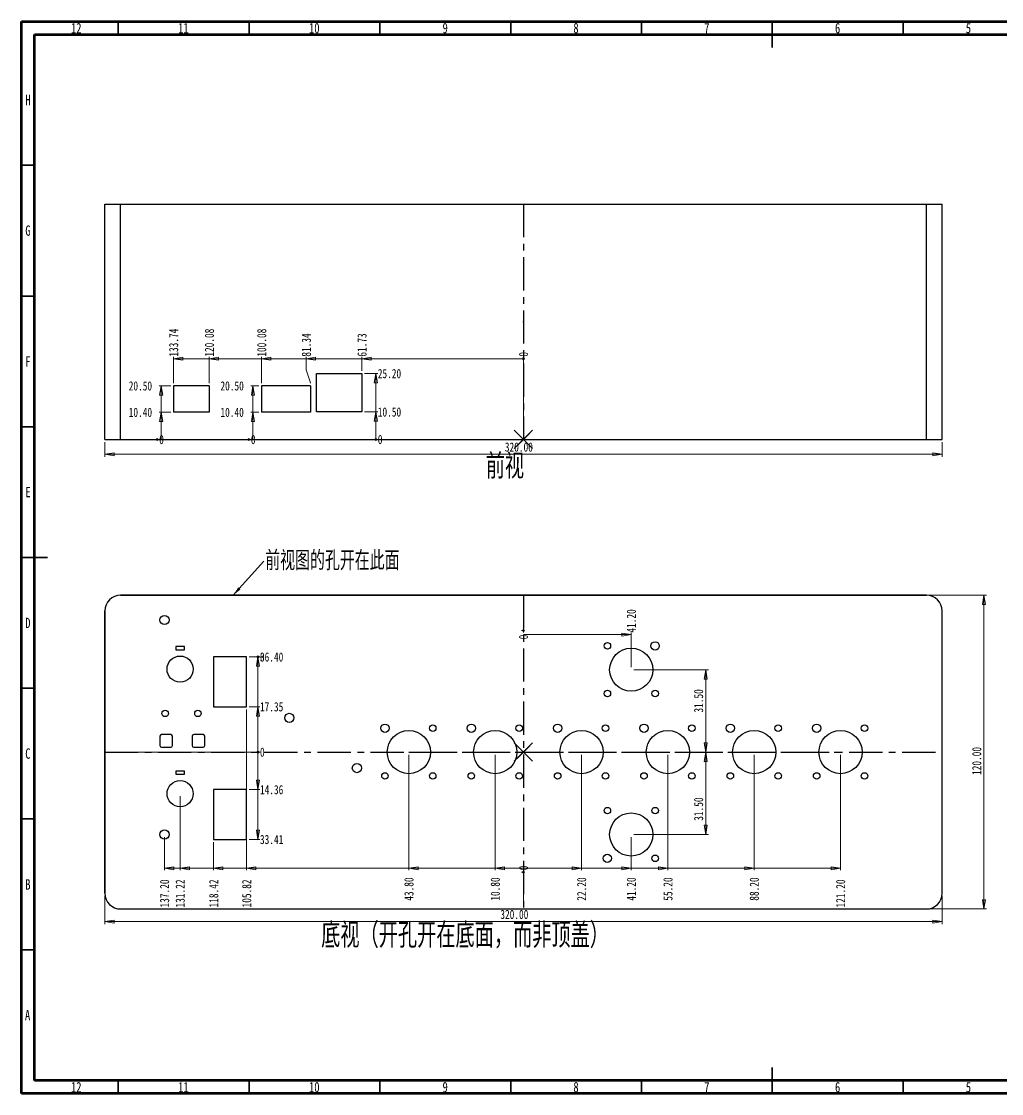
# Model space of a CAD drawing. Header units: millimetres. Extents: x 15 to 589, y 5 to 415.
# Drawn here: x 15 to 389.6, y 5 to 415 of the extents above; entities that cross this region are included whole.
import ezdxf

# ---------------------------------------------------------------- set-up
doc = ezdxf.new("R2010")
doc.units = ezdxf.units.MM
doc.header["$PDSIZE"] = -1
doc.linetypes.add('CENTERX2', pattern=[20.32, 12.7, -2.54, 2.54, -2.54])
doc.styles.add('SLDTEXTSTYLE0', font='TXT', dxfattribs={"width": 0.75})
doc.styles.add('SLDTEXTSTYLE3', font='TXT', dxfattribs={"width": 0.7, "bigfont": 'bigfont'})
doc.dimstyles.new('SLDDIMSTYLE0', dxfattribs={"dimtxt": 3.5, "dimasz": 0.254, "dimexe": 0, "dimexo": 0.0625, "dimgap": 0.875, "dimtad": 0, "dimtih": 1, "dimtoh": 1, "dimdec": 0, "dimrnd": 1e-09, "dimdsep": 46, "dimtxsty": 'SLDTEXTSTYLE0', "dimblk1": 'ORIGIN', "dimblk2": 'ORIGIN', "dimsah": 1, "dimcen": 0.09, "dimadec": 0, "dimazin": 2, "dimtfac": 1, "dimtdec": 0, "dimtofl": 0, "dimtmove": 0, "dimatfit": 3, "dimldrblk": 'ORIGIN', "dimfxl": 0, "dimfrac": 2, "dimtolj": 1, "dimtzin": 12, "dimarcsym": 0})
doc.dimstyles.new('SLDDIMSTYLE1', dxfattribs={"dimtxt": 3.5, "dimasz": 3.556, "dimexe": 0, "dimexo": 0.0625, "dimgap": 0.875, "dimtad": 0, "dimtih": 1, "dimtoh": 1, "dimrnd": 1e-09, "dimzin": 12, "dimdsep": 46, "dimtxsty": 'SLDTEXTSTYLE0', "dimblk1": 'CLOSED', "dimblk2": 'CLOSED', "dimsah": 1, "dimcen": 0.09, "dimadec": 0, "dimazin": 3, "dimtfac": 1, "dimtofl": 0, "dimtmove": 0, "dimatfit": 3, "dimldrblk": 'CLOSED', "dimfxl": 0, "dimfrac": 2, "dimtolj": 1, "dimtzin": 12, "dimarcsym": 0})
doc.dimstyles.new('SLDDIMSTYLE2', dxfattribs={"dimtxt": 3.5, "dimasz": 3.556, "dimexe": 0, "dimexo": 0.0625, "dimgap": 0.875, "dimtad": 0, "dimtih": 1, "dimtoh": 1, "dimrnd": 1e-09, "dimzin": 4, "dimdsep": 46, "dimtxsty": 'SLDTEXTSTYLE0', "dimblk1": 'CLOSED', "dimblk2": 'CLOSED', "dimsah": 1, "dimcen": 0.09, "dimadec": 0, "dimazin": 1, "dimtfac": 1, "dimtofl": 0, "dimtmove": 0, "dimatfit": 3, "dimldrblk": 'CLOSED', "dimfxl": 0, "dimfrac": 2, "dimtolj": 1, "dimtzin": 12, "dimarcsym": 0})
doc.dimstyles.new('SLDDIMSTYLE3', dxfattribs={"dimtxt": 3.5, "dimasz": 3.556, "dimexe": 0, "dimexo": 0.0625, "dimgap": 0.875, "dimtad": 1, "dimrnd": 1e-09, "dimzin": 4, "dimdsep": 46, "dimtxsty": 'SLDTEXTSTYLE0', "dimblk1": 'CLOSED', "dimblk2": 'CLOSED', "dimsah": 1, "dimcen": 0.09, "dimadec": 0, "dimazin": 1, "dimtfac": 1, "dimtofl": 0, "dimtmove": 0, "dimatfit": 3, "dimldrblk": 'CLOSED', "dimfxl": 0, "dimfrac": 2, "dimtolj": 1, "dimtzin": 12, "dimarcsym": 0})
doc.dimstyles.new('SLDDIMSTYLE4', dxfattribs={"dimtxt": 0.18, "dimasz": 3.556, "dimexe": 0, "dimexo": 0.0625, "dimgap": 0, "dimtad": 0, "dimtih": 1, "dimtoh": 1, "dimdec": 0, "dimrnd": 1e-09, "dimzin": 0, "dimdsep": 46, "dimtxsty": 'Standard', "dimsah": 1, "dimcen": 0.09, "dimadec": 0, "dimazin": 0, "dimtfac": 3.556, "dimtdec": 0, "dimtofl": 0, "dimtmove": 0, "dimatfit": 3, "dimfxl": 0, "dimfrac": 2, "dimtolj": 1, "dimtzin": 0, "dimarcsym": 0})

# ---------------------------------------------------------------- blocks, each defined once
blk = doc.blocks.new('_ORIGIN')
at = {"color": 0, "linetype": 'ByBlock', "lineweight": -2}
blk.add_line((0, 0), (-1, 0), dxfattribs=at)
blk.add_circle((0, 0), 0.5, dxfattribs=at)
blk = doc.blocks.new('_D')
at = {"color": 7, "linetype": 'Continuous', "lineweight": 18}
blk.add_line((102.05, 171.98), (106.16, 171.98), dxfattribs=at)
at = {"color": 7, "linetype": 'Continuous', "lineweight": 18, "xscale": 0.762, "yscale": 0.762}
blk.add_blockref('_ORIGIN', (105.4, 171.98), dxfattribs=at)
at = {"color": 7, "linetype": 'Continuous', "lineweight": 18, "insert": (106.16, 173.71), "char_height": 3.5, "attachment_point": 1, "style": 'SLDTEXTSTYLE0'}
blk.add_mtext('0', dxfattribs=at)
blk = doc.blocks.new('_D_1')
at = {"color": 7, "linetype": 'Continuous', "lineweight": 18}
blk.add_line((47.87, 135.58), (106.16, 135.58), dxfattribs=at)
at = {"color": 7, "linetype": 'Continuous', "lineweight": 18, "xscale": 0.762, "yscale": 0.762}
blk.add_blockref('_ORIGIN', (105.4, 135.58), dxfattribs=at)
at = {"color": 7, "linetype": 'Continuous', "lineweight": 18, "insert": (106.16, 137.31), "char_height": 3.5, "attachment_point": 1, "style": 'SLDTEXTSTYLE0'}
blk.add_mtext('0', dxfattribs=at)
blk = doc.blocks.new('_CLOSED')
at = {"color": 0, "linetype": 'ByBlock', "lineweight": -2}
for p, q in [((-1, 0.166667), (0, 0)), ((-1, 0.166667), (-1, -0.166667)), ((0, 0), (-1, -0.166667)), ((0, 0), (-1, 0))]:
    blk.add_line(p, q, dxfattribs=at)
blk = doc.blocks.new('_D_2')
at = {"color": 7, "linetype": 'Continuous', "lineweight": 18}
for p, q in [((102.05, 152.93), (106.16, 152.93)), ((105.4, 135.58), (105.4, 152.93))]:
    blk.add_line(p, q, dxfattribs=at)
at = {"color": 7, "linetype": 'Continuous', "lineweight": 18, "xscale": 3.556, "yscale": 3.556, "rotation": 90.0000000000004}
blk.add_blockref('_CLOSED', (105.4, 152.93), dxfattribs=at)
at = {"color": 7, "linetype": 'Continuous', "lineweight": 18, "insert": (106.16, 154.66), "char_height": 3.5, "attachment_point": 1, "style": 'SLDTEXTSTYLE0'}
blk.add_mtext('17.35', dxfattribs=at)
blk = doc.blocks.new('_D_3')
at = {"color": 7, "linetype": 'Continuous', "lineweight": 18}
for p, q in [((102.05, 171.98), (106.16, 171.98)), ((105.4, 152.93), (105.4, 171.98))]:
    blk.add_line(p, q, dxfattribs=at)
at = {"color": 7, "linetype": 'Continuous', "lineweight": 18, "xscale": 3.556, "yscale": 3.556, "rotation": 90.0000000000004}
blk.add_blockref('_CLOSED', (105.4, 171.98), dxfattribs=at)
at = {"color": 7, "linetype": 'Continuous', "lineweight": 18, "insert": (106.16, 173.71), "char_height": 3.5, "attachment_point": 1, "style": 'SLDTEXTSTYLE0'}
blk.add_mtext('36.40', dxfattribs=at)
blk = doc.blocks.new('_D_4')
at = {"color": 7, "linetype": 'Continuous', "lineweight": 18}
blk.add_line((47.87, 135.58), (106.16, 135.58), dxfattribs=at)
at = {"color": 7, "linetype": 'Continuous', "lineweight": 18, "xscale": 0.762, "yscale": 0.762}
blk.add_blockref('_ORIGIN', (105.4, 135.58), dxfattribs=at)
at = {"color": 7, "linetype": 'Continuous', "lineweight": 18, "insert": (106.16, 137.31), "char_height": 3.5, "attachment_point": 1, "style": 'SLDTEXTSTYLE0'}
blk.add_mtext('0', dxfattribs=at)
blk = doc.blocks.new('_D_5')
at = {"color": 7, "linetype": 'Continuous', "lineweight": 18}
for p, q in [((105.4, 135.58), (105.4, 121.23)), ((102.05, 121.23), (106.16, 121.23))]:
    blk.add_line(p, q, dxfattribs=at)
at = {"color": 7, "linetype": 'Continuous', "lineweight": 18, "xscale": 3.556, "yscale": 3.556, "rotation": 270.0000000000004}
blk.add_blockref('_CLOSED', (105.4, 121.23), dxfattribs=at)
at = {"color": 7, "linetype": 'Continuous', "lineweight": 18, "insert": (106.16, 122.96), "char_height": 3.5, "attachment_point": 1, "style": 'SLDTEXTSTYLE0'}
blk.add_mtext('14.36', dxfattribs=at)
blk = doc.blocks.new('_D_6')
at = {"color": 7, "linetype": 'Continuous', "lineweight": 18}
for p, q in [((105.4, 121.23), (105.4, 102.18)), ((102.05, 102.18), (106.16, 102.18))]:
    blk.add_line(p, q, dxfattribs=at)
at = {"color": 7, "linetype": 'Continuous', "lineweight": 18, "xscale": 3.556, "yscale": 3.556, "rotation": 270.0000000000004}
blk.add_blockref('_CLOSED', (105.4, 102.18), dxfattribs=at)
at = {"color": 7, "linetype": 'Continuous', "lineweight": 18, "insert": (106.16, 103.91), "char_height": 3.5, "attachment_point": 1, "style": 'SLDTEXTSTYLE0'}
blk.add_mtext('33.41', dxfattribs=at)
blk = doc.blocks.new('_D_7')
at = {"color": 7, "linetype": 'Continuous', "lineweight": 18}
blk.add_line((206.87, 76.58), (206.87, 90.39), dxfattribs=at)
at = {"color": 7, "linetype": 'Continuous', "lineweight": 18, "xscale": 0.762, "yscale": 0.762}
blk.add_blockref('_ORIGIN', (206.87, 89.63), dxfattribs=at)
at = {"color": 7, "linetype": 'Continuous', "lineweight": 18, "insert": (205.14, 90.39), "char_height": 3.5, "attachment_point": 1, "rotation": 90, "style": 'SLDTEXTSTYLE0'}
blk.add_mtext('0', dxfattribs=at)
blk = doc.blocks.new('_D_8')
at = {"color": 7, "linetype": 'Continuous', "lineweight": 18}
for p, q in [((196.07, 134.58), (196.07, 90.39)), ((206.87, 91.15), (196.07, 91.15))]:
    blk.add_line(p, q, dxfattribs=at)
at = {"color": 7, "linetype": 'Continuous', "lineweight": 18, "xscale": 3.556, "yscale": 3.556, "rotation": 180.0000000000004}
blk.add_blockref('_CLOSED', (196.07, 91.15), dxfattribs=at)
at = {"color": 7, "linetype": 'Continuous', "lineweight": 18, "insert": (194.34, 78.75), "char_height": 3.5, "attachment_point": 1, "rotation": 90, "style": 'SLDTEXTSTYLE0'}
blk.add_mtext('10.80', dxfattribs=at)
blk = doc.blocks.new('_D_9')
at = {"color": 7, "linetype": 'Continuous', "lineweight": 18}
for p, q in [((163.07, 134.58), (163.07, 90.39)), ((196.07, 91.15), (163.07, 91.15))]:
    blk.add_line(p, q, dxfattribs=at)
at = {"color": 7, "linetype": 'Continuous', "lineweight": 18, "xscale": 3.556, "yscale": 3.556, "rotation": 180.0000000000004}
blk.add_blockref('_CLOSED', (163.07, 91.15), dxfattribs=at)
at = {"color": 7, "linetype": 'Continuous', "lineweight": 18, "insert": (161.34, 78.75), "char_height": 3.5, "attachment_point": 1, "rotation": 90, "style": 'SLDTEXTSTYLE0'}
blk.add_mtext('43.80', dxfattribs=at)
blk = doc.blocks.new('_D_10')
at = {"color": 7, "linetype": 'Continuous', "lineweight": 18}
for p, q in [((101.05, 151.93), (101.05, 90.39)), ((163.07, 91.15), (101.05, 91.15))]:
    blk.add_line(p, q, dxfattribs=at)
at = {"color": 7, "linetype": 'Continuous', "lineweight": 18, "xscale": 3.556, "yscale": 3.556, "rotation": 180.0000000000004}
blk.add_blockref('_CLOSED', (101.05, 91.15), dxfattribs=at)
at = {"color": 7, "linetype": 'Continuous', "lineweight": 18, "insert": (99.32, 76.17), "char_height": 3.5, "attachment_point": 1, "rotation": 90, "style": 'SLDTEXTSTYLE0'}
blk.add_mtext('105.82', dxfattribs=at)
blk = doc.blocks.new('_D_11')
at = {"color": 7, "linetype": 'Continuous', "lineweight": 18}
for p, q in [((88.45, 101.18), (88.45, 90.39)), ((101.05, 91.15), (88.45, 91.15))]:
    blk.add_line(p, q, dxfattribs=at)
at = {"color": 7, "linetype": 'Continuous', "lineweight": 18, "xscale": 3.556, "yscale": 3.556, "rotation": 180.0000000000004}
blk.add_blockref('_CLOSED', (88.45, 91.15), dxfattribs=at)
at = {"color": 7, "linetype": 'Continuous', "lineweight": 18, "insert": (86.72, 76.17), "char_height": 3.5, "attachment_point": 1, "rotation": 90, "style": 'SLDTEXTSTYLE0'}
blk.add_mtext('118.42', dxfattribs=at)
blk = doc.blocks.new('_D_12')
at = {"color": 7, "linetype": 'Continuous', "lineweight": 18}
for p, q in [((75.65, 118.68), (75.65, 90.39)), ((88.45, 91.15), (75.65, 91.15))]:
    blk.add_line(p, q, dxfattribs=at)
at = {"color": 7, "linetype": 'Continuous', "lineweight": 18, "xscale": 3.556, "yscale": 3.556, "rotation": 180.0000000000004}
blk.add_blockref('_CLOSED', (75.65, 91.15), dxfattribs=at)
at = {"color": 7, "linetype": 'Continuous', "lineweight": 18, "insert": (73.92, 76.17), "char_height": 3.5, "attachment_point": 1, "rotation": 90, "style": 'SLDTEXTSTYLE0'}
blk.add_mtext('131.22', dxfattribs=at)
blk = doc.blocks.new('_D_13')
at = {"color": 7, "linetype": 'Continuous', "lineweight": 18}
for p, q in [((69.67, 103.08), (69.67, 90.39)), ((75.65, 91.15), (69.67, 91.15))]:
    blk.add_line(p, q, dxfattribs=at)
at = {"color": 7, "linetype": 'Continuous', "lineweight": 18, "xscale": 3.556, "yscale": 3.556, "rotation": 180.0000000000004}
blk.add_blockref('_CLOSED', (69.67, 91.15), dxfattribs=at)
at = {"color": 7, "linetype": 'Continuous', "lineweight": 18, "insert": (67.94, 76.17), "char_height": 3.5, "attachment_point": 1, "rotation": 90, "style": 'SLDTEXTSTYLE0'}
blk.add_mtext('137.20', dxfattribs=at)
blk = doc.blocks.new('_D_14')
at = {"color": 7, "linetype": 'Continuous', "lineweight": 18}
blk.add_line((206.87, 76.58), (206.87, 90.39), dxfattribs=at)
at = {"color": 7, "linetype": 'Continuous', "lineweight": 18, "xscale": 0.762, "yscale": 0.762}
blk.add_blockref('_ORIGIN', (206.87, 89.63), dxfattribs=at)
at = {"color": 7, "linetype": 'Continuous', "lineweight": 18, "insert": (205.14, 90.39), "char_height": 3.5, "attachment_point": 1, "rotation": 90, "style": 'SLDTEXTSTYLE0'}
blk.add_mtext('0', dxfattribs=at)
blk = doc.blocks.new('_D_15')
at = {"color": 7, "linetype": 'Continuous', "lineweight": 18}
for p, q in [((229.07, 134.58), (229.07, 90.39)), ((206.87, 91.15), (229.07, 91.15))]:
    blk.add_line(p, q, dxfattribs=at)
at = {"color": 7, "linetype": 'Continuous', "lineweight": 18, "xscale": 3.556, "yscale": 3.556}
blk.add_blockref('_CLOSED', (229.07, 91.15), dxfattribs=at)
at = {"color": 7, "linetype": 'Continuous', "lineweight": 18, "insert": (227.34, 78.75), "char_height": 3.5, "attachment_point": 1, "rotation": 90, "style": 'SLDTEXTSTYLE0'}
blk.add_mtext('22.20', dxfattribs=at)
blk = doc.blocks.new('_D_16')
at = {"color": 7, "linetype": 'Continuous', "lineweight": 18}
for p, q in [((248.07, 103.08), (248.07, 90.39)), ((229.07, 91.15), (248.07, 91.15))]:
    blk.add_line(p, q, dxfattribs=at)
at = {"color": 7, "linetype": 'Continuous', "lineweight": 18, "xscale": 3.556, "yscale": 3.556}
blk.add_blockref('_CLOSED', (248.07, 91.15), dxfattribs=at)
at = {"color": 7, "linetype": 'Continuous', "lineweight": 18, "insert": (246.34, 78.75), "char_height": 3.5, "attachment_point": 1, "rotation": 90, "style": 'SLDTEXTSTYLE0'}
blk.add_mtext('41.20', dxfattribs=at)
blk = doc.blocks.new('_D_17')
at = {"color": 7, "linetype": 'Continuous', "lineweight": 18}
for p, q in [((262.07, 134.58), (262.07, 90.39)), ((248.07, 91.15), (262.07, 91.15))]:
    blk.add_line(p, q, dxfattribs=at)
at = {"color": 7, "linetype": 'Continuous', "lineweight": 18, "xscale": 3.556, "yscale": 3.556}
blk.add_blockref('_CLOSED', (262.07, 91.15), dxfattribs=at)
at = {"color": 7, "linetype": 'Continuous', "lineweight": 18, "insert": (260.34, 78.75), "char_height": 3.5, "attachment_point": 1, "rotation": 90, "style": 'SLDTEXTSTYLE0'}
blk.add_mtext('55.20', dxfattribs=at)
blk = doc.blocks.new('_D_18')
at = {"color": 7, "linetype": 'Continuous', "lineweight": 18}
for p, q in [((295.07, 134.58), (295.07, 90.39)), ((262.07, 91.15), (295.07, 91.15))]:
    blk.add_line(p, q, dxfattribs=at)
at = {"color": 7, "linetype": 'Continuous', "lineweight": 18, "xscale": 3.556, "yscale": 3.556}
blk.add_blockref('_CLOSED', (295.07, 91.15), dxfattribs=at)
at = {"color": 7, "linetype": 'Continuous', "lineweight": 18, "insert": (293.34, 78.75), "char_height": 3.5, "attachment_point": 1, "rotation": 90, "style": 'SLDTEXTSTYLE0'}
blk.add_mtext('88.20', dxfattribs=at)
blk = doc.blocks.new('_D_19')
at = {"color": 7, "linetype": 'Continuous', "lineweight": 18}
for p, q in [((328.07, 134.58), (328.07, 90.39)), ((295.07, 91.15), (328.07, 91.15))]:
    blk.add_line(p, q, dxfattribs=at)
at = {"color": 7, "linetype": 'Continuous', "lineweight": 18, "xscale": 3.556, "yscale": 3.556}
blk.add_blockref('_CLOSED', (328.07, 91.15), dxfattribs=at)
at = {"color": 7, "linetype": 'Continuous', "lineweight": 18, "insert": (326.34, 76.17), "char_height": 3.5, "attachment_point": 1, "rotation": 90, "style": 'SLDTEXTSTYLE0'}
blk.add_mtext('121.20', dxfattribs=at)
blk = doc.blocks.new('_D_20')
at = {"color": 7, "linetype": 'Continuous', "lineweight": 18}
blk.add_line((206.87, 194.58), (206.87, 181.28), dxfattribs=at)
at = {"color": 7, "linetype": 'Continuous', "lineweight": 18, "xscale": 0.762, "yscale": 0.762}
blk.add_blockref('_ORIGIN', (206.87, 182.05), dxfattribs=at)
at = {"color": 7, "linetype": 'Continuous', "lineweight": 18, "insert": (205.14, 178.7), "char_height": 3.5, "attachment_point": 1, "rotation": 90, "style": 'SLDTEXTSTYLE0'}
blk.add_mtext('0', dxfattribs=at)
blk = doc.blocks.new('_D_21')
at = {"color": 7, "linetype": 'Continuous', "lineweight": 18}
for p, q in [((206.87, 180.52), (248.07, 180.52)), ((248.07, 168.08), (248.07, 181.28))]:
    blk.add_line(p, q, dxfattribs=at)
at = {"color": 7, "linetype": 'Continuous', "lineweight": 18, "xscale": 3.556, "yscale": 3.556}
blk.add_blockref('_CLOSED', (248.07, 180.52), dxfattribs=at)
at = {"color": 7, "linetype": 'Continuous', "lineweight": 18, "insert": (246.34, 181.28), "char_height": 3.5, "attachment_point": 1, "rotation": 90, "style": 'SLDTEXTSTYLE0'}
blk.add_mtext('41.20', dxfattribs=at)
blk = doc.blocks.new('_D_22')
at = {"color": 7, "linetype": 'Continuous', "lineweight": 18}
for p, q in [((361.87, 195.58), (383.87, 195.58)), ((382.87, 195.58), (382.87, 75.58)), ((361.87, 75.58), (383.87, 75.58))]:
    blk.add_line(p, q, dxfattribs=at)
at = {"color": 7, "linetype": 'Continuous', "lineweight": 18, "xscale": 3.556, "yscale": 3.556}
for p, rotation in [((382.87, 195.58, -56.82), 90.00000000000041), ((382.87, 75.58, -56.82), 270.0000000000004)]:
    blk.add_blockref('_CLOSED', p, dxfattribs=dict(at, rotation=rotation))
at = {"color": 7, "linetype": 'Continuous', "lineweight": 18, "insert": (378.36, 126.83), "char_height": 3.5, "attachment_point": 1, "rotation": 90, "style": 'SLDTEXTSTYLE0'}
blk.add_mtext('120.00', dxfattribs=at)
blk = doc.blocks.new('_D_23')
at = {"color": 7, "linetype": 'Continuous', "lineweight": 18}
for p, q in [((46.87, 80.58), (46.87, 69.75)), ((366.87, 80.58), (366.87, 69.75)), ((46.87, 70.75), (366.87, 70.75))]:
    blk.add_line(p, q, dxfattribs=at)
at = {"color": 7, "linetype": 'Continuous', "lineweight": 18, "xscale": 3.556, "yscale": 3.556, "rotation": 180.0000000000004}
blk.add_blockref('_CLOSED', (46.87, 70.75, -56.82), dxfattribs=at)
at = {"color": 7, "linetype": 'Continuous', "lineweight": 18, "xscale": 3.556, "yscale": 3.556}
blk.add_blockref('_CLOSED', (366.87, 70.75, -56.82), dxfattribs=at)
at = {"color": 7, "linetype": 'Continuous', "lineweight": 18, "insert": (198.04, 75.26), "char_height": 3.5, "attachment_point": 1, "style": 'SLDTEXTSTYLE0'}
blk.add_mtext('320.00', dxfattribs=at)
blk = doc.blocks.new('_D_24')
at = {"color": 7, "linetype": 'Continuous', "lineweight": 18}
for p, q in [((276.56, 104.08), (276.56, 135.58)), ((249.07, 104.08), (277.56, 104.08))]:
    blk.add_line(p, q, dxfattribs=at)
at = {"color": 7, "linetype": 'Continuous', "lineweight": 18, "xscale": 3.556, "yscale": 3.556}
for p, rotation in [((276.56, 135.58, -56.82), 90.0000000000004), ((276.56, 104.08, -56.82), 270.0000000000004)]:
    blk.add_blockref('_CLOSED', p, dxfattribs=dict(at, rotation=rotation))
at = {"color": 7, "linetype": 'Continuous', "lineweight": 18, "insert": (272.05, 109.33), "char_height": 3.5, "attachment_point": 1, "rotation": 90, "style": 'SLDTEXTSTYLE0'}
blk.add_mtext('31.50', dxfattribs=at)
blk = doc.blocks.new('_D_25')
at = {"color": 7, "linetype": 'Continuous', "lineweight": 18}
for p, q in [((249.07, 167.08), (277.56, 167.08)), ((276.56, 167.08), (276.56, 135.58))]:
    blk.add_line(p, q, dxfattribs=at)
at = {"color": 7, "linetype": 'Continuous', "lineweight": 18, "xscale": 3.556, "yscale": 3.556}
for p, rotation in [((276.56, 167.08, -56.82), 90.0000000000004), ((276.56, 135.58, -56.82), 270.0000000000004)]:
    blk.add_blockref('_CLOSED', p, dxfattribs=dict(at, rotation=rotation))
at = {"color": 7, "linetype": 'Continuous', "lineweight": 18, "insert": (272.05, 150.7), "char_height": 3.5, "attachment_point": 1, "rotation": 90, "style": 'SLDTEXTSTYLE0'}
blk.add_mtext('31.50', dxfattribs=at)
blk = doc.blocks.new('SW_NOTE_2')
at = {"color": 0, "linetype": 'Continuous', "lineweight": 0, "insert": (0.56, 3.95), "char_height": 7.4083, "attachment_point": 1, "style": 'SLDTEXTSTYLE3'}
blk.add_mtext('\\M+1914F视图\\M+19349\\M+18D45开\\M+18DDD\\M+18D9F\\M+196CA', dxfattribs=at)
blk = doc.blocks.new('SW_DATUMTARGETSYM_2')
at = {"color": 0, "linetype": 'Continuous', "lineweight": 0}
for p, q in [((0, 0), (4.9, -4.9)), ((4.9, 0), (0, -4.9))]:
    blk.add_line(p, q, dxfattribs=at)
blk = doc.blocks.new('_D_26')
at = {"color": 7, "linetype": 'Continuous', "lineweight": 18}
blk.add_line((206.87, 256.15), (206.87, 286.8), dxfattribs=at)
at = {"color": 7, "linetype": 'Continuous', "lineweight": 18, "xscale": 0.762, "yscale": 0.762}
blk.add_blockref('_ORIGIN', (206.87, 286.03), dxfattribs=at)
at = {"color": 7, "linetype": 'Continuous', "lineweight": 18, "insert": (205.14, 286.8), "char_height": 3.5, "attachment_point": 1, "rotation": 90, "style": 'SLDTEXTSTYLE0'}
blk.add_mtext('0', dxfattribs=at)
blk = doc.blocks.new('_D_27')
at = {"color": 7, "linetype": 'Continuous', "lineweight": 18}
for p, q in [((145.14, 281.35), (145.14, 286.8)), ((206.87, 286.03), (145.14, 286.03))]:
    blk.add_line(p, q, dxfattribs=at)
at = {"color": 7, "linetype": 'Continuous', "lineweight": 18, "xscale": 3.556, "yscale": 3.556, "rotation": 180.0000000000004}
blk.add_blockref('_CLOSED', (145.14, 286.03), dxfattribs=at)
at = {"color": 7, "linetype": 'Continuous', "lineweight": 18, "insert": (143.41, 286.8), "char_height": 3.5, "attachment_point": 1, "rotation": 90, "style": 'SLDTEXTSTYLE0'}
blk.add_mtext('61.73', dxfattribs=at)
blk = doc.blocks.new('_D_28')
at = {"color": 7, "linetype": 'Continuous', "lineweight": 18}
for p, q in [((123.86, 281.8), (123.86, 286.8)), ((145.14, 286.03), (123.86, 286.03)), ((123.86, 281.8), (125.53, 276.8)), ((125.53, 276.8), (125.53, 276.65))]:
    blk.add_line(p, q, dxfattribs=at)
at = {"color": 7, "linetype": 'Continuous', "lineweight": 18, "xscale": 3.556, "yscale": 3.556, "rotation": 180.0000000000004}
blk.add_blockref('_CLOSED', (123.86, 286.03), dxfattribs=at)
at = {"color": 7, "linetype": 'Continuous', "lineweight": 18, "insert": (122.13, 286.8), "char_height": 3.5, "attachment_point": 1, "rotation": 90, "style": 'SLDTEXTSTYLE0'}
blk.add_mtext('81.34', dxfattribs=at)
blk = doc.blocks.new('_D_29')
at = {"color": 7, "linetype": 'Continuous', "lineweight": 18}
for p, q in [((106.79, 276.65), (106.79, 286.8)), ((123.86, 286.03), (106.79, 286.03))]:
    blk.add_line(p, q, dxfattribs=at)
at = {"color": 7, "linetype": 'Continuous', "lineweight": 18, "xscale": 3.556, "yscale": 3.556, "rotation": 180.0000000000004}
blk.add_blockref('_CLOSED', (106.79, 286.03), dxfattribs=at)
at = {"color": 7, "linetype": 'Continuous', "lineweight": 18, "insert": (105.06, 286.8), "char_height": 3.5, "attachment_point": 1, "rotation": 90, "style": 'SLDTEXTSTYLE0'}
blk.add_mtext('100.08', dxfattribs=at)
blk = doc.blocks.new('_D_30')
at = {"color": 7, "linetype": 'Continuous', "lineweight": 18}
for p, q in [((86.8, 276.65), (86.8, 286.8)), ((106.79, 286.03), (86.8, 286.03))]:
    blk.add_line(p, q, dxfattribs=at)
at = {"color": 7, "linetype": 'Continuous', "lineweight": 18, "xscale": 3.556, "yscale": 3.556, "rotation": 180.0000000000004}
blk.add_blockref('_CLOSED', (86.8, 286.03), dxfattribs=at)
at = {"color": 7, "linetype": 'Continuous', "lineweight": 18, "insert": (85.06, 286.8), "char_height": 3.5, "attachment_point": 1, "rotation": 90, "style": 'SLDTEXTSTYLE0'}
blk.add_mtext('120.08', dxfattribs=at)
blk = doc.blocks.new('_D_31')
at = {"color": 7, "linetype": 'Continuous', "lineweight": 18}
for p, q in [((73.14, 276.65), (73.14, 286.8)), ((86.8, 286.03), (73.14, 286.03))]:
    blk.add_line(p, q, dxfattribs=at)
at = {"color": 7, "linetype": 'Continuous', "lineweight": 18, "xscale": 3.556, "yscale": 3.556, "rotation": 180.0000000000004}
blk.add_blockref('_CLOSED', (73.14, 286.03), dxfattribs=at)
at = {"color": 7, "linetype": 'Continuous', "lineweight": 18, "insert": (71.4, 286.8), "char_height": 3.5, "attachment_point": 1, "rotation": 90, "style": 'SLDTEXTSTYLE0'}
blk.add_mtext('133.74', dxfattribs=at)
blk = doc.blocks.new('_D_32')
at = {"color": 7, "linetype": 'Continuous', "lineweight": 18}
blk.add_line((47.87, 255.15), (67.64, 255.15), dxfattribs=at)
at = {"color": 7, "linetype": 'Continuous', "lineweight": 18, "xscale": 0.762, "yscale": 0.762}
blk.add_blockref('_ORIGIN', (66.88, 255.15), dxfattribs=at)
at = {"color": 7, "linetype": 'Continuous', "lineweight": 18, "insert": (67.64, 256.88), "char_height": 3.5, "attachment_point": 1, "style": 'SLDTEXTSTYLE0'}
blk.add_mtext('0', dxfattribs=at)
blk = doc.blocks.new('_D_33')
at = {"color": 7, "linetype": 'Continuous', "lineweight": 18}
for p, q in [((72.14, 265.55), (67.64, 265.55)), ((68.4, 255.15), (68.4, 265.55))]:
    blk.add_line(p, q, dxfattribs=at)
at = {"color": 7, "linetype": 'Continuous', "lineweight": 18, "xscale": 3.556, "yscale": 3.556, "rotation": 90.0000000000004}
blk.add_blockref('_CLOSED', (68.4, 265.55), dxfattribs=at)
at = {"color": 7, "linetype": 'Continuous', "lineweight": 18, "insert": (56, 267.28), "char_height": 3.5, "attachment_point": 1, "style": 'SLDTEXTSTYLE0'}
blk.add_mtext('10.40', dxfattribs=at)
blk = doc.blocks.new('_D_34')
at = {"color": 7, "linetype": 'Continuous', "lineweight": 18}
for p, q in [((72.14, 275.65), (67.64, 275.65)), ((68.4, 265.55), (68.4, 275.65))]:
    blk.add_line(p, q, dxfattribs=at)
at = {"color": 7, "linetype": 'Continuous', "lineweight": 18, "xscale": 3.556, "yscale": 3.556, "rotation": 90.0000000000004}
blk.add_blockref('_CLOSED', (68.4, 275.65), dxfattribs=at)
at = {"color": 7, "linetype": 'Continuous', "lineweight": 18, "insert": (56, 277.38), "char_height": 3.5, "attachment_point": 1, "style": 'SLDTEXTSTYLE0'}
blk.add_mtext('20.50', dxfattribs=at)
blk = doc.blocks.new('_D_35')
at = {"color": 7, "linetype": 'Continuous', "lineweight": 18}
blk.add_line((47.87, 255.15), (102.69, 255.15), dxfattribs=at)
at = {"color": 7, "linetype": 'Continuous', "lineweight": 18, "xscale": 0.762, "yscale": 0.762}
blk.add_blockref('_ORIGIN', (101.93, 255.15), dxfattribs=at)
at = {"color": 7, "linetype": 'Continuous', "lineweight": 18, "insert": (102.69, 256.88), "char_height": 3.5, "attachment_point": 1, "style": 'SLDTEXTSTYLE0'}
blk.add_mtext('0', dxfattribs=at)
blk = doc.blocks.new('_D_36')
at = {"color": 7, "linetype": 'Continuous', "lineweight": 18}
for p, q in [((105.79, 265.55), (102.69, 265.55)), ((103.46, 255.15), (103.46, 265.55))]:
    blk.add_line(p, q, dxfattribs=at)
at = {"color": 7, "linetype": 'Continuous', "lineweight": 18, "xscale": 3.556, "yscale": 3.556, "rotation": 90.0000000000004}
blk.add_blockref('_CLOSED', (103.46, 265.55), dxfattribs=at)
at = {"color": 7, "linetype": 'Continuous', "lineweight": 18, "insert": (91.06, 267.28), "char_height": 3.5, "attachment_point": 1, "style": 'SLDTEXTSTYLE0'}
blk.add_mtext('10.40', dxfattribs=at)
blk = doc.blocks.new('_D_37')
at = {"color": 7, "linetype": 'Continuous', "lineweight": 18}
for p, q in [((105.79, 275.65), (102.69, 275.65)), ((103.46, 265.55), (103.46, 275.65))]:
    blk.add_line(p, q, dxfattribs=at)
at = {"color": 7, "linetype": 'Continuous', "lineweight": 18, "xscale": 3.556, "yscale": 3.556, "rotation": 90.0000000000004}
blk.add_blockref('_CLOSED', (103.46, 275.65), dxfattribs=at)
at = {"color": 7, "linetype": 'Continuous', "lineweight": 18, "insert": (91.06, 277.38), "char_height": 3.5, "attachment_point": 1, "style": 'SLDTEXTSTYLE0'}
blk.add_mtext('20.50', dxfattribs=at)
blk = doc.blocks.new('_D_38')
at = {"color": 7, "linetype": 'Continuous', "lineweight": 18}
blk.add_line((47.87, 255.15), (151.2, 255.15), dxfattribs=at)
at = {"color": 7, "linetype": 'Continuous', "lineweight": 18, "xscale": 0.762, "yscale": 0.762}
blk.add_blockref('_ORIGIN', (150.44, 255.15), dxfattribs=at)
at = {"color": 7, "linetype": 'Continuous', "lineweight": 18, "insert": (151.2, 256.88), "char_height": 3.5, "attachment_point": 1, "style": 'SLDTEXTSTYLE0'}
blk.add_mtext('0', dxfattribs=at)
blk = doc.blocks.new('_D_39')
at = {"color": 7, "linetype": 'Continuous', "lineweight": 18}
for p, q in [((146.14, 265.65), (151.2, 265.65)), ((150.44, 255.15), (150.44, 265.65))]:
    blk.add_line(p, q, dxfattribs=at)
at = {"color": 7, "linetype": 'Continuous', "lineweight": 18, "xscale": 3.556, "yscale": 3.556, "rotation": 90.0000000000004}
blk.add_blockref('_CLOSED', (150.44, 265.65), dxfattribs=at)
at = {"color": 7, "linetype": 'Continuous', "lineweight": 18, "insert": (151.2, 267.38), "char_height": 3.5, "attachment_point": 1, "style": 'SLDTEXTSTYLE0'}
blk.add_mtext('10.50', dxfattribs=at)
blk = doc.blocks.new('_D_40')
at = {"color": 7, "linetype": 'Continuous', "lineweight": 18}
for p, q in [((146.14, 280.35), (151.2, 280.35)), ((150.44, 265.65), (150.44, 280.35))]:
    blk.add_line(p, q, dxfattribs=at)
at = {"color": 7, "linetype": 'Continuous', "lineweight": 18, "xscale": 3.556, "yscale": 3.556, "rotation": 90.0000000000004}
blk.add_blockref('_CLOSED', (150.44, 280.35), dxfattribs=at)
at = {"color": 7, "linetype": 'Continuous', "lineweight": 18, "insert": (151.2, 282.08), "char_height": 3.5, "attachment_point": 1, "style": 'SLDTEXTSTYLE0'}
blk.add_mtext('25.20', dxfattribs=at)
blk = doc.blocks.new('_D_41')
at = {"color": 7, "linetype": 'Continuous', "lineweight": 18}
for p, q in [((46.87, 254.15), (46.87, 248.48)), ((366.87, 254.15), (366.87, 248.48)), ((46.87, 249.48), (366.87, 249.48))]:
    blk.add_line(p, q, dxfattribs=at)
at = {"color": 7, "linetype": 'Continuous', "lineweight": 18, "xscale": 3.556, "yscale": 3.556, "rotation": 180.0000000000004}
blk.add_blockref('_CLOSED', (46.87, 249.48, -19.12), dxfattribs=at)
at = {"color": 7, "linetype": 'Continuous', "lineweight": 18, "xscale": 3.556, "yscale": 3.556}
blk.add_blockref('_CLOSED', (366.87, 249.48, -19.12), dxfattribs=at)
at = {"color": 7, "linetype": 'Continuous', "lineweight": 18, "insert": (199.76, 253.99), "char_height": 3.5, "attachment_point": 1, "style": 'SLDTEXTSTYLE0'}
blk.add_mtext('320.00', dxfattribs=at)
blk = doc.blocks.new('SW_DATUMTARGETSYM_3')
at = {"color": 0, "linetype": 'Continuous', "lineweight": 0}
for p, q in [((0, 0), (4.9, -4.9)), ((4.9, 0), (0, -4.9))]:
    blk.add_line(p, q, dxfattribs=at)

msp = doc.modelspace()

# ---------------------------------------------------------------- linework, layer by layer
at = {"color": 7, "linetype": 'Continuous', "lineweight": 70}
for p, q in [((15, 5), (15, 415)), ((15, 415), (589, 415)), ((20, 10), (20, 410)), ((20, 410), (584, 410)), ((584, 10), (20, 10)), ((589, 5), (15, 5))]:
    msp.add_line(p, q, dxfattribs=at)
at = {"color": 7, "linetype": 'Continuous', "lineweight": 35}
for p, q in [((52, 410), (52, 415)), ((102, 410), (102, 415)), ((152, 410), (152, 415)), ((202, 410), (202, 415)), ((252, 410), (252, 415)), ((302, 415), (302, 405)), ((302, 410), (302, 415)), ((352, 410), (352, 415)), ((20, 360), (15, 360)), ((20, 310), (15, 310)), ((20, 260), (15, 260)), ((15, 210), (25, 210)), ((20, 210), (15, 210)), ((20, 160), (15, 160)), ((20, 110), (15, 110)), ((20, 60), (15, 60)), ((302, 5), (302, 15)), ((52, 10), (52, 5)), ((102, 10), (102, 5)), ((152, 10), (152, 5)), ((202, 10), (202, 5)), ((252, 10), (252, 5)), ((302, 10), (302, 5)), ((352, 10), (352, 5))]:
    msp.add_line(p, q, dxfattribs=at)
at = {"color": 7, "linetype": 'Continuous', "lineweight": 25}
for p, q in [((46.874, 255.146), (46.874, 345.146)), ((46.874, 345.146), (52.874, 345.146)), ((52.874, 255.146), (52.874, 345.146)), ((52.874, 345.146), (360.874, 345.146)), ((360.874, 255.146), (360.874, 345.146)), ((360.874, 345.146), (366.874, 345.146)), ((366.874, 255.146), (366.874, 345.146)), ((127.804, 280.346), (145.144, 280.346)), ((127.804, 265.646), (127.804, 280.346)), ((145.144, 280.346), (145.144, 265.646)), ((73.138, 275.646), (73.138, 265.546)), ((86.798, 275.646), (73.138, 275.646)), ((86.798, 275.646), (86.798, 265.546)), ((106.793, 275.646), (106.793, 265.546)), ((125.533, 275.646), (106.793, 275.646)), ((125.533, 275.646), (125.533, 265.546)), ((86.798, 265.546), (73.138, 265.546)), ((125.533, 265.546), (106.793, 265.546)), ((145.144, 265.646), (127.804, 265.646)), ((46.874, 255.146), (52.874, 255.146)), ((52.874, 255.146), (360.874, 255.146)), ((360.874, 255.146), (366.874, 255.146)), ((52.874, 195.58), (360.874, 195.58)), ((46.874, 81.58), (46.874, 189.58)), ((366.874, 81.58), (366.874, 189.58)), ((77.35, 175.909), (73.95, 175.909)), ((73.95, 175.909), (73.95, 174.709)), ((73.95, 174.709), (77.35, 174.709)), ((77.35, 174.709), (77.35, 175.909)), ((88.454, 171.975), (88.454, 152.925)), ((101.054, 171.975), (88.454, 171.975)), ((101.054, 152.925), (101.054, 171.975)), ((88.454, 152.925), (101.054, 152.925)), ((67.916, 141.677), (67.916, 138.077)), ((72.116, 142.277), (68.516, 142.277)), ((72.716, 138.077), (72.716, 141.677)), ((80.235, 141.677), (80.235, 138.077)), ((84.435, 142.277), (80.835, 142.277)), ((85.035, 138.077), (85.035, 141.677)), ((68.516, 137.477), (72.116, 137.477)), ((80.835, 137.477), (84.435, 137.477)), ((77.35, 128.284), (73.95, 128.284)), ((73.95, 128.284), (73.95, 127.084)), ((77.35, 127.084), (77.35, 128.284)), ((73.95, 127.084), (77.35, 127.084)), ((88.454, 121.225), (88.454, 102.175)), ((101.054, 121.225), (88.454, 121.225)), ((101.054, 102.175), (101.054, 121.225)), ((88.454, 102.175), (101.054, 102.175)), ((52.874, 75.58), (360.874, 75.58))]:
    msp.add_line(p, q, dxfattribs=at)
at = {"color": 7, "linetype": 'CENTERX2'}
for p, q in [((206.874, 345.146), (206.874, 255.146)), ((206.874, 195.58), (206.874, 75.58)), ((46.874, 135.58), (366.874, 135.58)), ((46.874, 135.58), (366.874, 135.58)), ((163.074, 135.58), (328.074, 135.58))]:
    msp.add_line(p, q, dxfattribs=at)
at = {"color": 7, "linetype": 'Continuous', "lineweight": 0}
for p, q in [((203.374, 258.646), (210.374, 251.646)), ((210.374, 258.646), (203.374, 251.646)), ((203.374, 139.08), (210.374, 132.08)), ((210.374, 139.08), (203.374, 132.08))]:
    msp.add_line(p, q, dxfattribs=at)
at = {"color": 7, "linetype": 'Continuous'}
for p, q in [((360.874, 195.58), (52.874, 195.58)), ((46.874, 189.58), (46.874, 81.58)), ((366.874, 81.58), (366.874, 189.58)), ((52.874, 75.58), (360.874, 75.58))]:
    msp.add_line(p, q, dxfattribs=at)
at = {"color": 7, "linetype": 'Continuous', "lineweight": 25}
for centre, radius in [((69.674, 186.08), 1.75), ((238.949, 176.205), 1.25), ((257.199, 176.205), 1.6), ((75.65, 167.309), 5), ((248.074, 167.08), 8.25), ((238.949, 157.955), 1.25), ((257.199, 157.955), 1.25), ((69.91, 150.393), 1.25), ((82.457, 150.393), 1.25), ((117.357, 148.666), 1.75), ((153.949, 144.705), 1.6), ((163.074, 135.58), 8.25), ((172.199, 144.705), 1.25), ((186.949, 144.705), 1.6), ((196.074, 135.58), 8.25), ((205.199, 144.705), 1.25), ((219.949, 144.705), 1.6), ((229.074, 135.58), 8.25), ((238.199, 144.705), 1.25), ((252.949, 144.705), 1.6), ((262.074, 135.58), 8.25), ((271.199, 144.705), 1.25), ((285.949, 144.705), 1.6), ((295.074, 135.58), 8.25), ((304.199, 144.705), 1.25), ((318.949, 144.705), 1.6), ((328.074, 135.58), 8.25), ((337.199, 144.705), 1.25), ((143.214, 129.463), 1.75), ((153.949, 126.455), 1.25), ((172.199, 126.455), 1.25), ((186.949, 126.455), 1.25), ((205.199, 126.455), 1.25), ((219.949, 126.455), 1.25), ((238.199, 126.455), 1.25), ((252.949, 126.455), 1.25), ((271.199, 126.455), 1.25), ((285.949, 126.455), 1.25), ((304.199, 126.455), 1.25), ((318.949, 126.455), 1.25), ((337.199, 126.455), 1.25), ((75.65, 119.684), 5), ((238.949, 113.205), 1.25), ((248.074, 104.08), 8.25), ((257.199, 113.205), 1.25), ((69.674, 104.08), 1.75), ((238.949, 94.955), 1.6), ((257.199, 94.955), 1.25)]:
    msp.add_circle(centre, radius, dxfattribs=at)
at = {"color": 7, "linetype": 'Continuous'}
for centre, start, end in [((52.874, 189.58), 90, 180), ((360.874, 189.58), 0, 90), ((52.874, 81.58), 180, 270), ((360.874, 81.58), 270, 0)]:
    msp.add_arc(centre, 6, start, end, dxfattribs=at)
at = {"color": 7, "linetype": 'Continuous', "lineweight": 25}
for centre, radius, start, end in [((52.874, 189.58), 6, 90, 180), ((360.874, 189.58), 6, 0, 90), ((68.516, 141.677), 0.6, 90, 180), ((72.116, 141.677), 0.6, 0, 90), ((80.835, 141.677), 0.6, 90, 180), ((84.435, 141.677), 0.6, 0, 90), ((68.516, 138.077), 0.6, 180, 270), ((72.116, 138.077), 0.6, 270, 0), ((80.835, 138.077), 0.6, 180, 270), ((84.435, 138.077), 0.6, 270, 0), ((52.874, 81.58), 6, 180, 270), ((360.874, 81.58), 6, 270, 0)]:
    msp.add_arc(centre, radius, start, end, dxfattribs=at)
at = {"color": 7, "linetype": 'Continuous'}
for p in [(206.874, 300.146), (206.874, 135.58)]:
    msp.add_point(p, dxfattribs=at)
at = {"color": 7, "linetype": 'Continuous', "lineweight": 0}
for p in [(206.874, 255.146), (206.874, 135.58)]:
    msp.add_point(p, dxfattribs=at)

# ---------------------------------------------------------------- block references
for name, p in [('SW_DATUMTARGETSYM_3', (204.424, 257.596)), ('SW_NOTE_2', (107.616, 208.58)), ('SW_DATUMTARGETSYM_2', (204.424, 138.03))]:
    msp.add_blockref(name, p, dxfattribs=at)

# ---------------------------------------------------------------- texts
for s, insert, char_height, attachment_point, style in [('12', (35.92, 414.446), 3.9687, 2, 'SLDTEXTSTYLE0'), ('11', (76.92, 414.446), 3.9687, 2, 'SLDTEXTSTYLE0'), ('10', (126.92, 414.446), 3.9687, 2, 'SLDTEXTSTYLE0'), ('9', (176.96, 414.446), 3.969, 2, 'SLDTEXTSTYLE0'), ('8', (226.96, 414.446), 3.969, 2, 'SLDTEXTSTYLE0'), ('7', (276.96, 414.446), 3.969, 2, 'SLDTEXTSTYLE0'), ('6', (326.96, 414.446), 3.969, 2, 'SLDTEXTSTYLE0'), ('5', (376.96, 414.446), 3.969, 2, 'SLDTEXTSTYLE0'), ('H', (17.49, 386.946), 3.969, 2, 'SLDTEXTSTYLE0'), ('G', (17.487, 337.003), 3.969, 2, 'SLDTEXTSTYLE0'), ('F', (17.458, 286.946), 3.969, 2, 'SLDTEXTSTYLE0'), ('\\M+1914F视', (192.452, 249.668), 9.525, 1, 'SLDTEXTSTYLE3'), ('E', (17.508, 237.003), 3.969, 2, 'SLDTEXTSTYLE0'), ('D', (17.453, 186.946), 3.969, 2, 'SLDTEXTSTYLE0'), ('C', (17.459, 137.003), 3.969, 2, 'SLDTEXTSTYLE0'), ('B', (17.471, 86.946), 3.969, 2, 'SLDTEXTSTYLE0'), ('\\M+192EA视\\M+18169开\\M+18D45开\\M+18DDD\\M+192EA\\M+196CA\\M+18143\\M+18EA7\\M+194F1顶\\M+1E1B3\\M+1816A', (129.561, 70.294), 9.525, 1, 'SLDTEXTSTYLE3'), ('A', (17.34, 37.003), 3.969, 2, 'SLDTEXTSTYLE0'), ('12', (35.92, 9.446), 3.9687, 2, 'SLDTEXTSTYLE0'), ('11', (76.92, 9.446), 3.9687, 2, 'SLDTEXTSTYLE0'), ('10', (126.92, 9.446), 3.9687, 2, 'SLDTEXTSTYLE0'), ('9', (176.96, 9.446), 3.969, 2, 'SLDTEXTSTYLE0'), ('8', (226.96, 9.446), 3.969, 2, 'SLDTEXTSTYLE0'), ('7', (276.96, 9.446), 3.969, 2, 'SLDTEXTSTYLE0'), ('6', (326.96, 9.446), 3.969, 2, 'SLDTEXTSTYLE0'), ('5', (376.96, 9.446), 3.969, 2, 'SLDTEXTSTYLE0')]:
    msp.add_mtext(s, dxfattribs=dict(at, insert=insert, char_height=char_height, attachment_point=attachment_point, style=style))

# ---------------------------------------------------------------- dimensions: what is measured, and where the dimension line sits
at = {"color": 7, "linetype": 'Continuous', "lineweight": 18}
for feature_location, offset, dtype, origin, dimstyle, picture, middle in [((73.138, 275.646), (0, 11.15), 1, (206.874, 255.146), 'SLDDIMSTYLE1', '_D_31', (73.138, 293.908)), ((86.798, 275.646), (0, 11.15), 1, (206.874, 255.146), 'SLDDIMSTYLE1', '_D_30', (86.798, 293.908)), ((106.793, 275.646), (0, 11.15), 1, (206.874, 255.146), 'SLDDIMSTYLE1', '_D_29', (106.793, 293.908)), ((125.533, 275.646), (-1.67, 11.15), 1, (206.874, 255.146), 'SLDDIMSTYLE1', '_D_28', (123.863, 292.615)), ((145.144, 280.346), (0, 6.45), 1, (206.874, 255.146), 'SLDDIMSTYLE1', '_D_27', (145.144, 292.615)), ((206.874230514, 255.146105945), (0, 31.649756731), 1, (206.874230514, 255.146105945), 'SLDDIMSTYLE0', '_D_26', (206.874230514, 288.088918273)), ((145.144, 280.346), (6.057, 0), 0, (46.874, 255.146), 'SLDDIMSTYLE2', '_D_40', (157.02, 280.346)), ((73.138, 275.646), (-5.5, 0), 0, (46.874, 255.146), 'SLDDIMSTYLE2', '_D_34', (61.819, 275.646)), ((106.793, 275.646), (-4.098, 0), 0, (46.874, 255.146), 'SLDDIMSTYLE2', '_D_37', (96.876, 275.646)), ((145.144, 265.646), (6.057, 0), 0, (46.874, 255.146), 'SLDDIMSTYLE2', '_D_39', (157.02, 265.646)), ((73.138, 265.546), (-5.5, 0), 0, (46.874, 255.146), 'SLDDIMSTYLE2', '_D_33', (61.819, 265.546)), ((106.793, 265.546), (-4.098, 0), 0, (46.874, 255.146), 'SLDDIMSTYLE2', '_D_36', (96.876, 265.546)), ((46.874230514, 255.146105945), (20.763613968, 0), 0, (46.874230514, 255.146105945), 'SLDDIMSTYLE0', '_D_32', (68.930900079, 255.146105945)), ((46.874230514, 255.146105945), (55.820628549, 0), 0, (46.874230514, 255.146105945), 'SLDDIMSTYLE0', '_D_35', (103.98791466, 255.146105945)), ((46.874230514, 255.146105945), (104.327189604, 0), 0, (46.874230514, 255.146105945), 'SLDDIMSTYLE0', '_D_38', (152.494475715, 255.146105945)), ((206.874230514, 195.580491033), (0, -14.295512871), 1, (206.874230514, 195.580491033), 'SLDDIMSTYLE0', '_D_20', (206.874230514, 179.991922565)), ((248.074, 167.08), (0, 14.205), 1, (206.874, 195.58), 'SLDDIMSTYLE2', '_D_21', (248.074, 187.104)), ((101.054230514, 171.975491033), (5.104281094, 0), 0, (46.874230514, 135.580491033), 'SLDDIMSTYLE2', '_D_3', (111.977261852, 171.975491033)), ((101.054230514, 171.975491033), (5.104281094, 0), 0, (101.054230514, 171.975491033), 'SLDDIMSTYLE0', '_D', (107.451567205, 171.975491033)), ((101.054230514, 152.925491033), (5.104281094, 0), 0, (46.874230514, 135.580491033), 'SLDDIMSTYLE1', '_D_2', (111.977261852, 152.925491033)), ((101.054, 152.925), (0, -62.537), 1, (206.874, 75.58), 'SLDDIMSTYLE1', '_D_10', (101.054, 83.277)), ((46.874230514, 135.580491033), (59.284281094, 0), 0, (46.874230514, 135.580491033), 'SLDDIMSTYLE0', '_D_1', (107.451567205, 135.580491033)), ((46.874230514, 135.580491033), (59.284281094, 0), 0, (46.874230514, 135.580491033), 'SLDDIMSTYLE0', '_D_4', (107.451567205, 135.580491033)), ((101.054230514, 121.225491033), (5.104281094, 0), 0, (46.874230514, 135.580491033), 'SLDDIMSTYLE1', '_D_5', (111.977261852, 121.225491033)), ((101.054230514, 102.175491033), (5.104281094, 0), 0, (46.874230514, 135.580491033), 'SLDDIMSTYLE1', '_D_6', (111.977261852, 102.175491033)), ((163.074, 135.58), (0, -45.191), 1, (206.874, 75.58), 'SLDDIMSTYLE2', '_D_9', (163.074, 84.57)), ((196.074, 135.58), (0, -45.191), 1, (206.874, 75.58), 'SLDDIMSTYLE2', '_D_8', (196.074, 84.57)), ((229.074, 135.58), (0, -45.191), 1, (206.874, 75.58), 'SLDDIMSTYLE2', '_D_15', (229.074, 84.57)), ((262.074, 135.58), (0, -45.191), 1, (206.874, 75.58), 'SLDDIMSTYLE2', '_D_17', (262.074, 84.57)), ((295.074, 135.58), (0, -45.191), 1, (206.874, 75.58), 'SLDDIMSTYLE2', '_D_18', (295.074, 84.57)), ((328.074, 135.58), (0, -45.191), 1, (206.874, 75.58), 'SLDDIMSTYLE2', '_D_19', (328.074, 83.277)), ((75.65, 119.684), (0, -29.296), 1, (206.874, 75.58), 'SLDDIMSTYLE1', '_D_12', (75.65, 83.277)), ((69.674, 104.08), (0, -13.692), 1, (206.874, 75.58), 'SLDDIMSTYLE2', '_D_13', (69.674, 83.277)), ((248.074, 104.08), (0, -13.691), 1, (206.874, 75.58), 'SLDDIMSTYLE2', '_D_16', (248.074, 84.57)), ((88.454, 102.175), (0, -11.787), 1, (206.874, 75.58), 'SLDDIMSTYLE1', '_D_11', (88.454, 83.277)), ((206.874230514, 75.580491033), (0, 14.808302341), 1, (206.874230514, 75.580491033), 'SLDDIMSTYLE0', '_D_7', (206.874230514, 91.68184897)), ((206.874230514, 75.580491033), (0, 14.808302341), 1, (206.874230514, 75.580491033), 'SLDDIMSTYLE0', '_D_14', (206.874230514, 91.68184897))]:
    dim = msp.add_ordinate_dim(feature_location=feature_location, offset=offset, dtype=dtype, origin=origin, dimstyle=dimstyle, dxfattribs=at)
    dim.commit()
    dim.dimension.update_dxf_attribs({"geometry": picture, "text_midpoint": middle})
dim = msp.add_linear_dim(base=(366.874, 249.478), p1=(46.874, 255.146), p2=(366.874, 255.146), dimstyle='SLDDIMSTYLE3', dxfattribs=at)
dim.commit()
dim.dimension.update_dxf_attribs({"geometry": '_D_41', "text_midpoint": (206.874, 249.478), "dimtype": 160})
for base, p1, p2, angle, picture, middle in [((382.874, 75.58), (360.874, 195.58), (360.874, 75.58), 90, '_D_22', (382.874, 133.944)), ((276.562, 135.58), (248.074, 167.08), (366.874, 135.58), 90, '_D_25', (276.562, 156.514)), ((276.562, 135.58), (248.074, 104.08), (366.874, 135.58), 90, '_D_24', (276.562, 115.15)), ((366.874, 70.748), (46.874, 81.58), (366.874, 81.58), 0, '_D_23', (205.152, 70.748))]:
    dim = msp.add_linear_dim(base=base, p1=p1, p2=p2, angle=angle, dimstyle='SLDDIMSTYLE3', dxfattribs=at)
    dim.commit()
    dim.dimension.update_dxf_attribs({"geometry": picture, "text_midpoint": middle, "dimtype": 160})

# ---------------------------------------------------------------- leaders
at = {"color": 7, "linetype": 'Continuous', "lineweight": 0}
msp.add_leader([(95.959, 195.58), (107.616, 208.58)], dimstyle='SLDDIMSTYLE4', dxfattribs=at)

doc.saveas('drawing.dxf')
